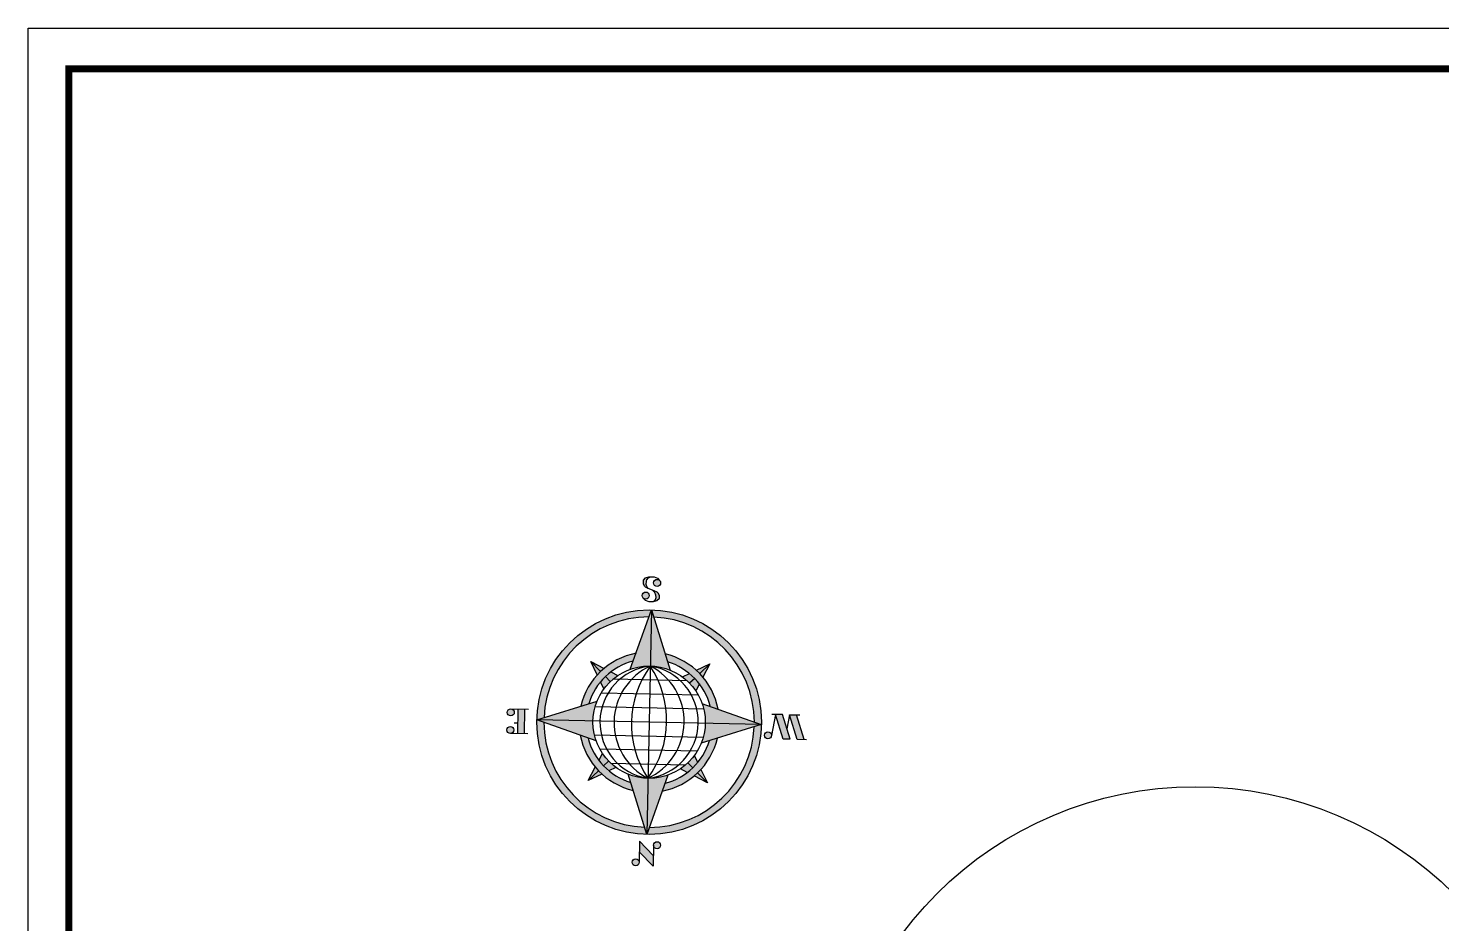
# Model space of a CAD drawing. Header units: feet. Extents: x 1019 to 2236, y -546 to 122.
# Drawn here: x 1054.27 to 1074.38, y -218.58 to -205.84 of the extents above; entities that cross this region are included whole.
import ezdxf

# ---------------------------------------------------------------- set-up
doc = ezdxf.new("R2010")
doc.units = ezdxf.units.FT
doc.header["$LTSCALE"] = 0.05
doc.header["$MEASUREMENT"] = 0
for name, color, linetype in [('BASE', 7, 'Continuous'), ('DIM', 10, 'Continuous'), ('MARCO', 1, 'Continuous'), ('NORTE', 7, 'Continuous'), ('PISO', 8, 'Continuous'), ('TEXTO', 2, 'Continuous')]:
    doc.layers.add(name, color=color, linetype=linetype)

# ---------------------------------------------------------------- blocks, each defined once
blk = doc.blocks.new('NORTE')
at = {"layer": 'NORTE'}
h = blk.add_hatch(color=7, dxfattribs=at)
h.paths.add_polyline_path([(-8.2, 33.8), (-8.2, 24.6), (4.1, 12.3), (4.1, 21.5)])
h.paths.add_polyline_path([(-14.3, 15.4, 1), (-8.2, 15.4, 1)])
h.paths.add_polyline_path([(4.1, 30.7, 1), (10.2, 30.7, 1)])
h.paths.add_polyline_path([(122, -82.6, 1), (115.9, -82.6, 1)])
h.paths.add_polyline_path([(122, -98, 1), (115.9, -98, 1)])
h.paths.add_polyline_path([(112.8, -79.5), (106.7, -79.5), (106.7, -101), (112.8, -101)])
h.paths.add_polyline_path([(-5.3, -199.2), (-3.7, -197.6), (-6.7, -198.5), (-8.8, -200.7), (-8.7, -202.9), (-7.5, -205), (-6.7, -205.8), (-4.1, -207), (-2.4, -207.6), (-4.6, -205.5), (-5.7, -203.1), (-5.8, -201.1)])
h.paths.add_polyline_path([(5.5, -212.9), (4.5, -210.7), (3.6, -209.9), (1.3, -208.7), (1.3, -208.7), (2.4, -210.5), (2.9, -212.4), (2.9, -215.2), (2.4, -216.5), (1.1, -218.1), (-0.6, -219), (0.8, -219), (3.6, -218), (5.5, -215.9)])
h.paths.add_polyline_path([(0.1, -202.6, 1), (6.2, -202.6, 1)])
h.paths.add_polyline_path([(-9.6, -213.9, 1), (-3.4, -213.9, 1)])
h.paths.add_polyline_path([(-131.8, -79.6), (-137.9, -79.6), (-130.7, -101.1), (-124.6, -101.1)])
h.paths.add_polyline_path([(-119.5, -79.6), (-125.6, -79.6), (-118.5, -101.1), (-112.3, -101.1)])
h.paths.add_polyline_path([(-103.1, -82.7, 1), (-109.3, -82.7, 1)])
h = blk.add_hatch(color=250, dxfattribs=at)
h.paths.add_polyline_path([(-2.1, 6.2), (-2.1, -42.9, -0.090992), (15.4, -46.1)])
h.paths.add_polyline_path([(47, -92, -0.090992), (43.8, -109.4), (96.1, -92)])
h.paths.add_polyline_path([(-2.1, -190.1), (-2.1, -141.1, -0.090992), (-19.5, -137.9)])
h.paths.add_polyline_path([(-51.1, -92, -0.090992), (-47.9, -74.6), (-100.2, -92)])
h = blk.add_hatch(color=253, dxfattribs=at)
h.paths.add_polyline_path([(-47.9, -109.4, -0.090992), (-51.1, -92), (-100.2, -92)])
h.paths.add_polyline_path([(-2.1, 6.2), (-19.5, -46.1, -0.090992), (-2.1, -42.9)])
h.paths.add_polyline_path([(96.1, -92), (43.8, -74.6, -0.090992), (47, -92)])
h.paths.add_polyline_path([(15.4, -137.9, -0.090992), (-2.1, -141.1), (-2.1, -190.1)])
h = blk.add_hatch(color=168, dxfattribs=at)
h.paths.add_polyline_path([(-4.1, 0), (-2.1, 6.2, 0.414214), (-100.2, -92), (-94, -89.9, -0.401206)])
h.paths.add_polyline_path([(89.9, -89.9), (96.1, -92, 0.414214), (-2.1, 6.2), (0, 0, -0.401206)])
h.paths.add_polyline_path([(96.1, -92), (89.9, -94, -0.401206), (0, -184), (-2.1, -190.1, 0.414214)])
h.paths.add_polyline_path([(-94, -94), (-100.2, -92, 0.414214), (-2.1, -190.1), (-4.1, -184, -0.401206)])
h = blk.add_hatch(color=150, dxfattribs=at)
h.paths.add_polyline_path([(-17.1, -38.9), (-14.8, -32, 0.296589), (-62.1, -79.3), (-55.2, -77, -0.260742)])
h.paths.add_polyline_path([(-55.2, -107), (-62.1, -104.7, 0.296589), (-14.8, -152), (-17.1, -145.1, -0.260742)])
h.paths.add_polyline_path([(58, -104.7), (51.1, -107, -0.260742), (13, -145.1), (10.7, -152, 0.296589)])
h.paths.add_polyline_path([(10.7, -32), (13, -38.9, -0.260742), (51.1, -77), (58, -79.3, 0.296589)])
h = blk.add_hatch(color=252, dxfattribs=at)
h.paths.add_polyline_path([(-54.1, -39.9), (-48.3, -51.6, -0.016871), (-45.4, -48.6)])
h.paths.add_polyline_path([(-36.8, -57.3), (-41.1, -53, 0.028382), (-45.3, -57.6), (-42.2, -63.8, -0.043143)])
h.paths.add_polyline_path([(32.6, -57.3), (37, -53, 0.028382), (32.3, -48.8), (26.2, -51.9, -0.043143)])
h.paths.add_polyline_path([(38.3, -45.8, -0.016871), (41.3, -48.6), (50, -39.9)])
h.paths.add_polyline_path([(38.1, -120.2, -0.043143), (32.6, -126.7), (37, -131, 0.028382), (41.2, -126.4)])
h.paths.add_polyline_path([(44.2, -132.3, -0.016871), (41.3, -135.4), (50, -144)])
h.paths.add_polyline_path([(-41.1, -131), (-36.8, -126.7, -0.043143), (-42.2, -120.2), (-45.3, -126.4, 0.028382)])
h.paths.add_polyline_path([(-54.1, -144), (-45.4, -135.4, -0.016871), (-48.3, -132.3)])
h = blk.add_hatch(color=254, dxfattribs=at)
h.paths.add_polyline_path([(-54.1, -39.9), (-45.4, -48.6, -0.016871), (-42.4, -45.8)])
h.paths.add_polyline_path([(-36.4, -48.8, 0.028382), (-41.1, -53), (-36.8, -57.3, -0.043143), (-30.3, -51.9)])
h.paths.add_polyline_path([(38.1, -63.8), (41.2, -57.6, 0.028382), (37, -53), (32.6, -57.3, -0.043143)])
h.paths.add_polyline_path([(41.3, -48.6, -0.016871), (44.2, -51.6), (50, -39.9)])
h.paths.add_polyline_path([(37, -131), (32.6, -126.7, -0.043143), (26.2, -132.1), (32.3, -135.2, 0.028382)])
h.paths.add_polyline_path([(38.3, -138.2), (50, -144), (41.3, -135.4, -0.016871)])
h.paths.add_polyline_path([(-42.4, -138.2, -0.016871), (-45.4, -135.4), (-54.1, -144)])
h.paths.add_polyline_path([(-36.4, -135.2), (-30.3, -132.1, -0.043143), (-36.8, -126.7), (-41.1, -131, 0.028382)])
at = {"color": 0, "linetype": 'ByBlock'}
for p, q in [((-8.2, 33.8), (4.1, 21.5)), ((-8.2, 15.4), (-8.2, 33.8)), ((4.1, 12.3), (4.1, 30.7)), ((-8.2, 24.6), (4.1, 12.3)), ((-19.5, -46.1), (-2.1, 6.2)), ((-2.1, 6.2), (15.4, -46.1)), ((-2.1, -92), (-2.1, 6.2)), ((-48.3, -51.6), (-54.1, -39.9)), ((-54.1, -39.9), (-45.4, -48.6)), ((-54.1, -39.9), (-42.4, -45.8)), ((-36.4, -48.8), (-30.3, -51.9)), ((26.2, -51.9), (32.3, -48.8)), ((38.3, -45.8), (50, -39.9)), ((50, -39.9), (41.3, -48.6)), ((50, -39.9), (44.2, -51.6)), ((-42.2, -63.8), (-45.3, -57.6)), ((-41.1, -53), (-36.8, -57.3)), ((-34.5, -55.2), (30.4, -55.2)), ((37, -53), (32.6, -57.3)), ((41.2, -57.6), (38.1, -63.8)), ((-44.6, -67.5), (40.4, -67.5)), ((-139.9, -79.6), (-131.8, -79.6)), ((-137.9, -79.6), (-130.7, -101.1)), ((-131.8, -79.6), (-124.6, -101.1)), ((-125.6, -79.6), (-119.5, -79.6)), ((-125.6, -79.6), (-118.5, -101.1)), ((-119.5, -79.6), (-112.3, -101.1)), ((-112.3, -101.1), (-109.3, -82.7)), ((-100.2, -92), (-47.9, -74.6)), ((-49.6, -79.7), (45.5, -79.7)), ((43.8, -74.6), (96.1, -92)), ((103.6, -79.5), (119, -79.5)), ((106.7, -79.5), (106.7, -101)), ((112.8, -101), (112.8, -79.5)), ((-124.6, -101.1), (-122.6, -88.8)), ((-47.9, -109.4), (-100.2, -92)), ((-100.2, -92), (-2.1, -92)), ((-2.1, -190.1), (-2.1, -92)), ((-2.1, -92), (96.1, -92)), ((96.1, -92), (43.8, -109.4)), ((112.8, -88.7), (115.9, -88.7)), ((-124.6, -101.1), (-133.8, -101.1)), ((-118.5, -101.1), (-109.3, -101.1)), ((-49.6, -104.3), (45.5, -104.3)), ((119, -101), (103.6, -101)), ((-45.3, -126.4), (-42.2, -120.2)), ((-44.6, -116.5), (40.4, -116.5)), ((38.1, -120.2), (41.2, -126.4)), ((-54.1, -144), (-48.3, -132.3)), ((-54.1, -144), (-45.4, -135.4)), ((-41.1, -131), (-36.8, -126.7)), ((-30.3, -132.1), (-36.4, -135.2)), ((-34.5, -128.8), (30.4, -128.8)), ((32.3, -135.2), (26.2, -132.1)), ((37, -131), (32.6, -126.7)), ((50, -144), (41.3, -135.4)), ((44.2, -132.3), (50, -144)), ((-42.4, -138.2), (-54.1, -144)), ((-2.1, -190.1), (-19.5, -137.9)), ((15.4, -137.9), (-2.1, -190.1)), ((50, -144), (38.3, -138.2))]:
    blk.add_line(p, q, dxfattribs=at)
for points in [[(5.3, -200.4), (3.5, -198.5), (0.4, -197.5), (-3.7, -197.6), (-6.7, -198.5), (-8.8, -200.7), (-8.7, -202.9), (-7.5, -205), (-6.7, -205.8), (-4.1, -207), (1.3, -208.7), (3.6, -209.9), (4.5, -210.7), (5.5, -212.9), (5.5, -215.9), (3.6, -218), (0.8, -219), (-3.8, -219.1), (-6.8, -217.9), (-8.4, -216.1)], [(-3.7, -197.6), (-5.3, -199.2), (-5.8, -201.1), (-5.7, -203.1), (-4.6, -205.5), (-2.3, -207.7)], [(1.3, -208.8), (2.4, -210.5), (2.9, -212.4), (2.9, -215.2), (2.4, -216.5), (1.1, -218.1), (-0.7, -219.1)]]:
    blk.add_lwpolyline(points, dxfattribs=at)
for centre, radius in [((7.1, 30.7), 3.07), ((-11.3, 15.4), 3.07), ((-2.1, -92), 98.2), ((-2.1, -92), 49.1), ((-106.2, -82.7), 3.07), ((119, -82.6), 3.07), ((119, -98), 3.07), ((3.2, -202.6), 3.07), ((-6.5, -213.9), 3.07)]:
    blk.add_circle(centre, radius, dxfattribs=at)
for centre, radius, start, end in [((-2.1, -92), 92, 1.2781, 88.7219), ((-2.1, -92), 92, 91.2781, 178.7219), ((-2.1, -92), 61.3, 101.9604, 168.0396), ((-2.1, -92), 61.3, 11.9604, 78.0396), ((-2.1, -92), 55.2, 105.7719, 164.2281), ((4.5, -92), 49.5, 97.6281, 262.3719), ((21.9, -92), 54.6, 115.9892, 244.0108), ((68.8, -92), 86.2, 145.292, 214.708), ((-26, -92), 54.6, 295.9892, 64.0108), ((-8.6, -92), 49.5, 277.6281, 82.3719), ((-72.9, -92), 86.2, 325.292, 34.708), ((-2.1, -92), 55.2, 15.7719, 74.2281), ((-2.1, -92), 92, 181.2781, 268.7219), ((-2.1, -92), 92, 271.2781, 358.7219), ((-2.1, -92), 61.3, 191.9604, 258.0396), ((-2.1, -92), 55.2, 195.7719, 254.2281), ((-2.1, -92), 61.3, 281.9604, 348.0396), ((-2.1, -92), 55.2, 285.7719, 344.2281)]:
    blk.add_arc(centre, radius, start, end, dxfattribs=at)
blk = doc.blocks.new('A$C6EB94CA3')
at = {"layer": 'BASE'}
blk.add_blockref('NORTE', (139.9, 219.1), dxfattribs=at)
blk = doc.blocks.new('NORT')
blk.add_blockref('A$C6EB94CA3', (193.2, 72))
blk = doc.blocks.new('A$C7FF54E45')
at = {"layer": 'TEXTO', "color": 8, "xscale": 0.01627351727233868, "yscale": 0.01627351727233868, "zscale": 0.01627351727233868, "rotation": 9.999999999997017}
blk.add_blockref('NORT', (58.741, 4.94), dxfattribs=at)

msp = doc.modelspace()

# ---------------------------------------------------------------- linework, layer by layer
at = {"layer": 'DIM', "ltscale": 3}
msp.add_circle((1070.876, -221.828), 5.2, dxfattribs=at)
at = {"layer": 'MARCO'}
msp.add_lwpolyline([(1054.272, -205.837), (1140.276, -205.837), (1140.276, -261.84), (1054.272, -261.84)], close=True, dxfattribs=at)
at = {"layer": 'MARCO', "const_width": 0.1}
msp.add_lwpolyline([(1130.712, -206.416), (1054.851, -206.416), (1054.851, -261.261), (1130.712, -261.261)], close=True, dxfattribs=at)

# ---------------------------------------------------------------- block references
at = {"layer": 'PISO', "rotation": 168.7903459937098}
msp.add_blockref('A$C7FF54E45', (1127.14, -219.158), dxfattribs=at)

doc.saveas('drawing.dxf')
